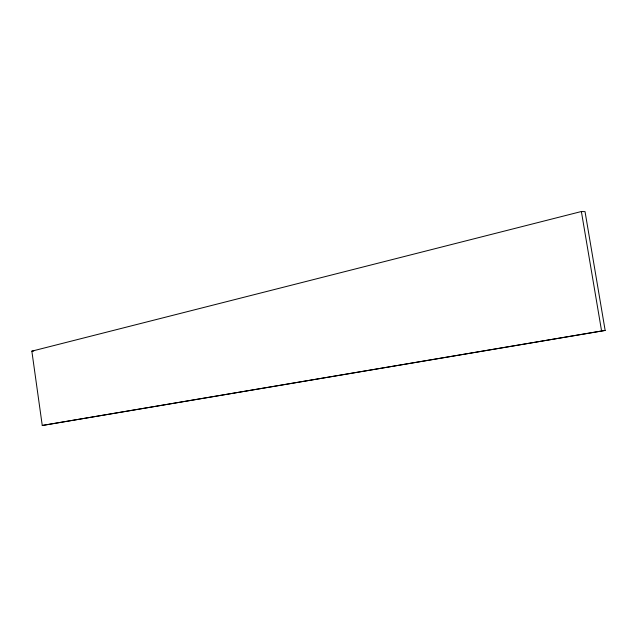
<?xml version="1.0" encoding="UTF-8"?>
<svg xmlns="http://www.w3.org/2000/svg" width="637" height="637" viewBox="0 0 637 637"><rect width="100%" height="100%" fill="white"/><g stroke="black" fill="none" stroke-linecap="round" stroke-linejoin="round"><path stroke-width="0.96" d="M31.85 351.154L581.374 211.524L585.037 211.627L605.15 330.42L42.257 425.476L31.85 351.154L33.737 350.995M42.257 425.476L605.15 330.42M581.374 211.524L601.559 330.85"/></g></svg>
